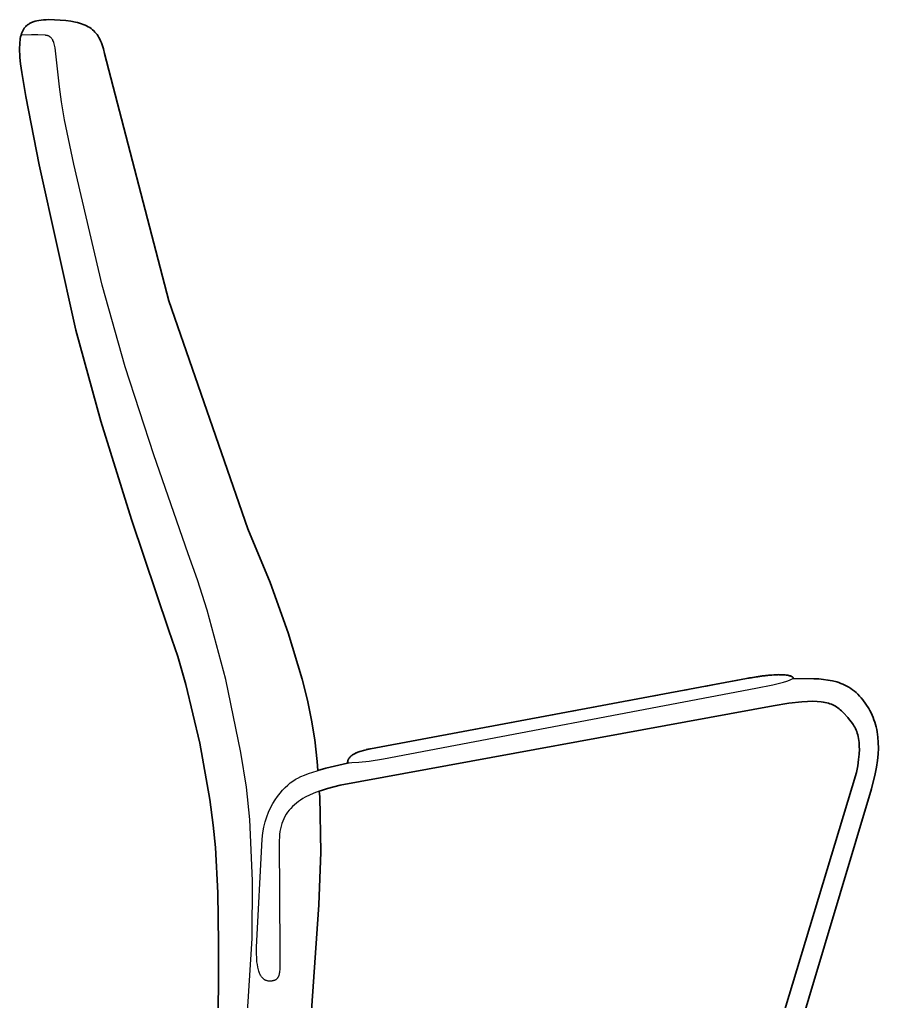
# Model space of a CAD drawing. Header units: millimetres. Extents: x 0 to 1842, y -1115 to 1018.
# Drawn here: x 1184 to 1629, y 509 to 1018 of the extents above; entities that cross this region are included whole.
import ezdxf

# ---------------------------------------------------------------- set-up
doc = ezdxf.new("R2010")
doc.units = ezdxf.units.MM
doc.layers.add('Blocks', color=7, linetype='Continuous')
doc.layers.add('Blocks$Inner', color=7, linetype='Continuous', lineweight=25, true_color=0x007f00)
doc.layers.add('Blocks$Outline', color=7, linetype='Continuous', lineweight=35, true_color=0xff3f3f)

# ---------------------------------------------------------------- blocks, each defined once
blk = doc.blocks.new('Oxford High Office Chair Side')
at = {"layer": 'Blocks$Inner'}
blk.add_line((276.36, 633.45), (276.72, 628.65), dxfattribs=at)
for points in [[(225, 485.05), (225.17, 539.12), (224.82, 565.31), (223.67, 588.72), (222.51, 600.37), (220.73, 613.58), (215.49, 642.93), (208.31, 673.32), (204.09, 687.84), (199.51, 701.31), (180.21, 758.9), (164.24, 809.87), (151.32, 856.94), (132.38, 942.8), (125.46, 978.15), (123.34, 990.63), (122.7, 995.16), (122.38, 998.4), (122.2, 1003.17), (122.25, 1005.32), (122.32, 1006.33), (122.42, 1007.3), (122.55, 1008.23), (122.72, 1009.12), (122.92, 1009.97), (123.17, 1010.78), (123.31, 1011.16), (123.46, 1011.54), (123.62, 1011.91), (123.79, 1012.26), (123.98, 1012.61), (124.18, 1012.94), (124.39, 1013.27), (124.61, 1013.58), (124.85, 1013.89), (125.1, 1014.18), (125.36, 1014.46), (125.64, 1014.73), (125.93, 1014.99), (126.23, 1015.24), (126.55, 1015.48), (126.89, 1015.71), (127.24, 1015.93), (127.61, 1016.14), (127.99, 1016.33), (128.39, 1016.52), (128.81, 1016.69), (129.24, 1016.86), (130.16, 1017.15), (131.15, 1017.4), (132.21, 1017.61), (133.35, 1017.78), (134.56, 1017.9), (135.86, 1017.97), (137.24, 1018.01), (140.25, 1017.94), (146.13, 1017.48), (148.72, 1017.14), (151.07, 1016.71), (152.17, 1016.45), (153.22, 1016.17), (154.22, 1015.86), (155.16, 1015.52), (156.07, 1015.15), (156.92, 1014.75), (157.73, 1014.32), (158.5, 1013.85), (159.23, 1013.34), (159.92, 1012.8), (160.57, 1012.22), (161.18, 1011.59), (161.76, 1010.93), (162.3, 1010.22), (162.82, 1009.47), (163.3, 1008.68), (163.75, 1007.83), (164.17, 1006.94), (164.57, 1006), (164.94, 1005.01), (165.62, 1002.88), (166.22, 1000.52), (199.42, 872.23), (240.39, 754.08), (251.94, 726.14), (261.39, 700.01), (268.62, 676.12), (271.35, 665.13), (273.47, 654.87), (275.08, 644.61), (276.36, 633.45)], [(239.87, 498.06), (242.64, 541.58), (242.93, 571.47), (241.51, 603.22), (239.69, 619.98), (236.88, 638.08), (229.01, 675.91), (219.4, 711.85), (214.41, 727.61), (209.55, 741.08), (191.71, 792.37), (176.94, 837.94), (164.94, 880.31), (150.2, 943.01), (145.49, 966.03), (143.88, 975.32), (142.81, 983.1), (140.63, 1003.33), (140.3, 1004.84), (140.12, 1005.52), (139.92, 1006.14), (139.7, 1006.71), (139.46, 1007.23), (139.33, 1007.48), (139.2, 1007.71), (139.06, 1007.93), (138.92, 1008.13), (138.76, 1008.33), (138.61, 1008.51), (138.44, 1008.68), (138.27, 1008.84), (138.18, 1008.91), (138.09, 1008.99), (137.9, 1009.12), (137.71, 1009.25), (137.61, 1009.31), (137.5, 1009.36), (137.29, 1009.46), (137.07, 1009.55), (136.85, 1009.63), (136.61, 1009.7), (136.36, 1009.76), (136.11, 1009.8), (135.84, 1009.84), (135.57, 1009.87), (131.55, 1010.07), (128.26, 1010.1), (122.9, 1009.87)], [(509.68, 475.02), (555.77, 627.74), (556.43, 631.2), (556.9, 634.35), (557.18, 637.22), (557.28, 639.82), (557.27, 641.03), (557.22, 642.18), (557.14, 643.28), (557.02, 644.32), (556.86, 645.32), (556.67, 646.27), (556.44, 647.17), (556.19, 648.04), (555.9, 648.86), (555.59, 649.66), (555.25, 650.41), (554.89, 651.14), (554.5, 651.84), (554.09, 652.52), (553.21, 653.82), (552.25, 655.05), (551.24, 656.24), (549.08, 658.58), (547.95, 659.71), (547.37, 660.23), (546.78, 660.72), (546.17, 661.19), (545.55, 661.62), (544.9, 662.03), (544.22, 662.4), (543.52, 662.75), (542.79, 663.07), (542.02, 663.35), (541.21, 663.61), (540.37, 663.84), (539.48, 664.04), (538.54, 664.2), (537.56, 664.34), (535.43, 664.52), (533.06, 664.58), (530.45, 664.52), (527.55, 664.33), (520.81, 663.57), (512.66, 662.3), (288.34, 621.05), (281.64, 619.37), (278.52, 618.39), (275.56, 617.31), (272.78, 616.12), (270.18, 614.81), (268.95, 614.1), (267.77, 613.36), (266.65, 612.58), (265.57, 611.76), (264.56, 610.91), (263.59, 610.01), (262.69, 609.07), (261.84, 608.09), (261.06, 607.06), (260.33, 605.99), (259.67, 604.87), (259.07, 603.7), (258.54, 602.48), (258.07, 601.21), (257.67, 599.89), (257.34, 598.52), (257.08, 597.08), (256.9, 595.59), (256.79, 594.05), (256.75, 592.44), (256.96, 534.84), (257.04, 528.21), (256.98, 525.58), (256.89, 524.43), (256.82, 523.9), (256.73, 523.4), (256.63, 522.94), (256.5, 522.5), (256.43, 522.29), (256.35, 522.08), (256.27, 521.89), (256.18, 521.7), (256.09, 521.52), (255.99, 521.35), (255.88, 521.19), (255.77, 521.03), (255.65, 520.88), (255.52, 520.74), (255.38, 520.61), (255.24, 520.48), (255.16, 520.42), (255.09, 520.36), (254.93, 520.25), (254.76, 520.15), (254.59, 520.05), (254.4, 519.96), (254.21, 519.88), (254.01, 519.81), (253.8, 519.74), (253.58, 519.68), (253.35, 519.63), (253.11, 519.59), (252.86, 519.55), (252.33, 519.51), (251.76, 519.49), (251.47, 519.5), (251.33, 519.51), (251.18, 519.52), (250.91, 519.56), (250.64, 519.6), (250.38, 519.67), (250.13, 519.74), (249.89, 519.83), (249.77, 519.88), (249.65, 519.93), (249.42, 520.04), (249.2, 520.16), (249.09, 520.23), (248.98, 520.3), (248.78, 520.45), (248.58, 520.6), (248.48, 520.69), (248.38, 520.77), (248.2, 520.95), (248.02, 521.14), (247.84, 521.34), (247.67, 521.55), (247.51, 521.77), (247.36, 522), (247.21, 522.23), (247.07, 522.48), (246.8, 523), (246.55, 523.54), (246.33, 524.12), (246.12, 524.73), (245.94, 525.36), (245.62, 526.68), (245.37, 528.08), (245.18, 529.54), (245.05, 531.03), (244.89, 534.08), (244.85, 537.07), (247.83, 593.18), (248.19, 596.3), (248.73, 599.25), (249.42, 602.03), (250.24, 604.64), (251.18, 607.09), (252.22, 609.38), (253.36, 611.51), (254.56, 613.48), (255.83, 615.3), (257.13, 616.98), (258.46, 618.5), (259.8, 619.88), (261.13, 621.12), (262.44, 622.23), (263.71, 623.19), (264.92, 624.02), (265.56, 624.41), (266.27, 624.79), (267.9, 625.57), (269.77, 626.33), (271.83, 627.08), (276.28, 628.53), (280.86, 629.83), (292.05, 632.57), (292.26, 632.61), (292.48, 632.65), (292.99, 632.71), (294.25, 632.82), (297.91, 633.06), (303.32, 633.58), (310.76, 634.68), (503.56, 671.34), (512.47, 673.12), (517.92, 674.46), (519.71, 675.01), (521.07, 675.51), (522.14, 675.97), (523.06, 676.42), (533.71, 676.3), (536.21, 676.15), (538.65, 675.93), (541.02, 675.61), (543.32, 675.16), (545.55, 674.59), (546.64, 674.25), (547.71, 673.86), (548.76, 673.43), (549.79, 672.96), (550.81, 672.44), (551.81, 671.87), (552.79, 671.25), (553.75, 670.58), (554.69, 669.85), (555.61, 669.06), (556.52, 668.21), (557.4, 667.29), (558.27, 666.32), (559.11, 665.27), (560.7, 663.09), (562.11, 660.87), (562.75, 659.74), (563.35, 658.59), (563.9, 657.42), (564.41, 656.24), (564.87, 655.04), (565.3, 653.82), (565.68, 652.58), (566.01, 651.31), (566.3, 650.02), (566.55, 648.71), (566.76, 647.36), (566.92, 645.99), (567.11, 643.16), (567.13, 640.21), (566.97, 637.11), (566.64, 633.87), (566.13, 630.46), (565.45, 626.89), (563.57, 619.19), (513.03, 450.12)], [(277.34, 617.98), (277.69, 615.09), (278.27, 586.43), (277.19, 559), (273.35, 504.19)]]:
    blk.add_lwpolyline(points, dxfattribs=at)
blk.add_open_spline([(292.05, 632.57), (292.1, 632.91), (292.16, 633.25), (292.23, 633.57), (292.32, 633.88), (292.43, 634.18), (292.56, 634.48), (292.63, 634.62), (292.7, 634.76), (292.78, 634.9), (292.87, 635.04), (293.05, 635.31), (293.26, 635.57), (293.37, 635.69), (293.48, 635.82), (293.73, 636.07), (293.99, 636.31), (294.28, 636.54), (294.6, 636.76), (294.93, 636.98), (295.29, 637.2), (295.68, 637.41), (296.53, 637.81), (297.48, 638.2), (298.53, 638.58), (301, 639.3), (303.95, 640), (498.89, 676.42), (506.98, 677.7), (510.24, 678.07), (513.02, 678.3), (515.37, 678.39), (517.32, 678.38), (518.91, 678.27), (519.59, 678.19), (520.18, 678.09), (520.7, 677.98), (521.16, 677.86), (521.55, 677.73), (521.89, 677.59), (522.03, 677.53), (522.17, 677.46), (522.29, 677.39), (522.4, 677.32), (522.45, 677.28), (522.5, 677.25), (522.59, 677.18), (522.67, 677.11), (522.74, 677.04), (522.77, 677.01), (522.8, 676.98), (522.83, 676.95), (522.85, 676.92), (522.9, 676.86), (522.92, 676.83), (522.93, 676.81), (522.93, 676.8), (522.95, 676.77), (522.97, 676.75), (522.99, 676.69), (523.01, 676.65), (523.06, 676.42)], degree=1, knots=[0, 0, 0.34585, 0.683012, 1.013769, 1.339335, 1.661139, 1.981328, 2.140409, 2.301055, 2.461732, 2.62273, 2.947375, 3.278266, 3.446526, 3.616897, 3.964753, 4.324064, 4.695625, 5.082118, 5.484272, 5.904269, 6.342807, 7.280594, 8.307804, 9.431413, 11.997157, 15.029306, 213.345771, 221.531954, 224.812789, 227.608, 229.960738, 231.912469, 233.506425, 234.182562, 234.785253, 235.31924, 235.790752, 236.204105, 236.565116, 236.726987, 236.878333, 237.018933, 237.14952, 237.21141, 237.270698, 237.382519, 237.48643, 237.583304, 237.628016, 237.671733, 237.713626, 237.755011, 237.830158, 237.865641, 237.883937, 237.901642, 237.933758, 237.96544, 238.023093, 238.076221, 238.078602, 238.078602], dxfattribs=at)
at = {"layer": 'Blocks$Outline'}
for points in [[(225, 485.05), (225.17, 539.12), (224.82, 565.31), (223.67, 588.72), (222.51, 600.37), (220.73, 613.58), (215.49, 642.93), (208.31, 673.32), (204.09, 687.84), (199.51, 701.31), (180.21, 758.9), (164.24, 809.87), (151.32, 856.94), (132.38, 942.8), (125.46, 978.15), (123.34, 990.63), (122.7, 995.16), (122.38, 998.4), (122.2, 1003.17), (122.25, 1005.32), (122.32, 1006.33), (122.42, 1007.3), (122.55, 1008.23), (122.72, 1009.12), (122.92, 1009.97), (123.17, 1010.78), (123.31, 1011.16), (123.46, 1011.54), (123.62, 1011.91), (123.79, 1012.26), (123.98, 1012.61), (124.18, 1012.94), (124.39, 1013.27), (124.61, 1013.58), (124.85, 1013.89), (125.1, 1014.18), (125.36, 1014.46), (125.64, 1014.73), (125.93, 1014.99), (126.23, 1015.24), (126.55, 1015.48), (126.89, 1015.71), (127.24, 1015.93), (127.61, 1016.14), (127.99, 1016.33), (128.39, 1016.52), (128.81, 1016.69), (129.24, 1016.86), (130.16, 1017.15), (131.15, 1017.4), (132.21, 1017.61), (133.35, 1017.78), (134.56, 1017.9), (135.86, 1017.97), (137.24, 1018.01), (140.25, 1017.94), (146.13, 1017.48), (148.72, 1017.14), (151.07, 1016.71), (152.17, 1016.45), (153.22, 1016.17), (154.22, 1015.86), (155.16, 1015.52), (156.07, 1015.15), (156.92, 1014.75), (157.73, 1014.32), (158.5, 1013.85), (159.23, 1013.34), (159.92, 1012.8), (160.57, 1012.22), (161.18, 1011.59), (161.76, 1010.93), (162.3, 1010.22), (162.82, 1009.47), (163.3, 1008.68), (163.75, 1007.83), (164.17, 1006.94), (164.57, 1006), (164.94, 1005.01), (165.62, 1002.88), (166.22, 1000.52), (199.42, 872.23), (240.39, 754.08), (251.94, 726.14), (261.39, 700.01), (268.62, 676.12), (271.35, 665.13), (273.47, 654.87), (275.08, 644.61), (276.36, 633.45), (276.72, 628.65)], [(292.05, 632.57), (292.1, 632.91), (292.16, 633.25), (292.23, 633.57), (292.32, 633.88), (292.43, 634.18), (292.56, 634.48), (292.63, 634.62), (292.7, 634.76), (292.78, 634.9), (292.87, 635.04), (293.05, 635.31), (293.26, 635.57), (293.37, 635.69), (293.48, 635.82), (293.73, 636.07), (293.99, 636.31), (294.28, 636.54), (294.6, 636.76), (294.93, 636.98), (295.29, 637.2), (295.68, 637.41), (296.53, 637.81), (297.48, 638.2), (298.53, 638.58), (301, 639.3), (303.95, 640), (498.89, 676.42), (506.98, 677.7), (510.24, 678.07), (513.02, 678.3), (515.37, 678.39), (517.32, 678.38), (518.91, 678.27), (519.59, 678.19), (520.18, 678.09), (520.7, 677.98), (521.16, 677.86), (521.55, 677.73), (521.89, 677.59), (522.03, 677.53), (522.17, 677.46), (522.29, 677.39), (522.4, 677.32), (522.45, 677.28), (522.5, 677.25), (522.59, 677.18), (522.67, 677.11), (522.74, 677.04), (522.77, 677.01), (522.8, 676.98), (522.83, 676.95), (522.85, 676.92), (522.9, 676.86), (522.92, 676.83), (522.93, 676.81), (522.93, 676.8), (522.95, 676.77), (522.97, 676.75), (522.99, 676.69), (523.01, 676.65), (523.06, 676.42)], [(523.06, 676.42), (533.71, 676.3), (536.21, 676.15), (538.65, 675.93), (541.02, 675.61), (543.32, 675.16), (545.55, 674.59), (546.64, 674.25), (547.71, 673.86), (548.76, 673.43), (549.79, 672.96), (550.81, 672.44), (551.81, 671.87), (552.79, 671.25), (553.75, 670.58), (554.69, 669.85), (555.61, 669.06), (556.52, 668.21), (557.4, 667.29), (558.27, 666.32), (559.11, 665.27), (560.7, 663.09), (562.11, 660.87), (562.75, 659.74), (563.35, 658.59), (563.9, 657.42), (564.41, 656.24), (564.87, 655.04), (565.3, 653.82), (565.68, 652.58), (566.01, 651.31), (566.3, 650.02), (566.55, 648.71), (566.76, 647.36), (566.92, 645.99), (567.11, 643.16), (567.13, 640.21), (566.97, 637.11), (566.64, 633.87), (566.13, 630.46), (565.45, 626.89), (563.57, 619.19)], [(555.77, 627.74), (556.43, 631.2), (556.9, 634.35), (557.18, 637.22), (557.28, 639.82), (557.27, 641.03), (557.22, 642.18), (557.14, 643.28), (557.02, 644.32), (556.86, 645.32), (556.67, 646.27), (556.44, 647.17), (556.19, 648.04), (555.9, 648.86), (555.59, 649.66), (555.25, 650.41), (554.89, 651.14), (554.5, 651.84), (554.09, 652.52), (553.21, 653.82), (552.25, 655.05), (551.24, 656.24), (549.08, 658.58), (547.95, 659.71), (547.37, 660.23), (546.78, 660.72), (546.17, 661.19), (545.55, 661.62), (544.9, 662.03), (544.22, 662.4), (543.52, 662.75), (542.79, 663.07), (542.02, 663.35), (541.21, 663.61), (540.37, 663.84), (539.48, 664.04), (538.54, 664.2), (537.56, 664.34), (535.43, 664.52), (533.06, 664.58), (530.45, 664.52), (527.55, 664.33), (520.81, 663.57), (512.66, 662.3), (288.34, 621.05), (281.64, 619.37), (278.52, 618.39), (277.35, 617.96)], [(276.72, 628.65), (280.86, 629.83), (292.05, 632.57)], [(509.68, 475.02), (555.77, 627.74)], [(277.35, 617.96), (277.69, 615.09), (278.27, 586.43), (277.19, 559), (273.35, 504.19)], [(563.57, 619.19), (514.89, 456.35)]]:
    blk.add_lwpolyline(points, dxfattribs=at)

msp = doc.modelspace()

# ---------------------------------------------------------------- block references
at = {"layer": 'Blocks'}
msp.add_blockref('Oxford High Office Chair Side', (1061.69, 0), dxfattribs=at)

doc.saveas('drawing.dxf')
